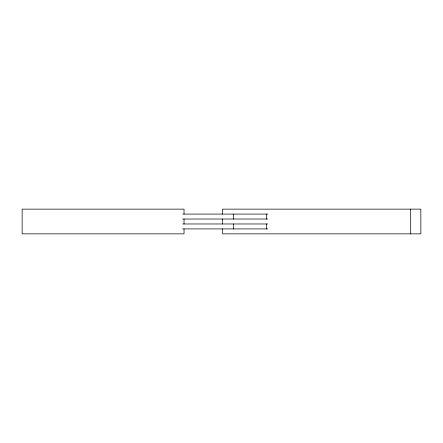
<?xml version="1.0" encoding="UTF-8"?>
<svg xmlns="http://www.w3.org/2000/svg" width="443" height="443" viewBox="0 0 443 443"><rect width="100%" height="100%" fill="white"/><g stroke="black" fill="none" stroke-linecap="round" stroke-linejoin="round"><path stroke-width="0.66" d="M182.66 214.08L267.821 214.08M182.66 219.025L267.821 219.025M182.66 223.975L267.821 223.975M182.66 228.92L267.821 228.92M410.689 209.135L410.689 233.865M266.453 214.08L266.453 219.025M266.453 223.975L266.453 228.92M233.323 214.08L233.323 219.025M233.323 223.975L233.323 228.92M222.536 214.08L222.536 209.135L420.85 209.135L420.85 233.865L222.536 233.865L222.536 228.92M222.536 219.025L222.536 223.975M184.033 214.08L184.033 209.135L22.15 209.135L22.15 233.865L184.033 233.865L184.033 228.92M184.033 219.025L184.033 223.975"/></g></svg>
